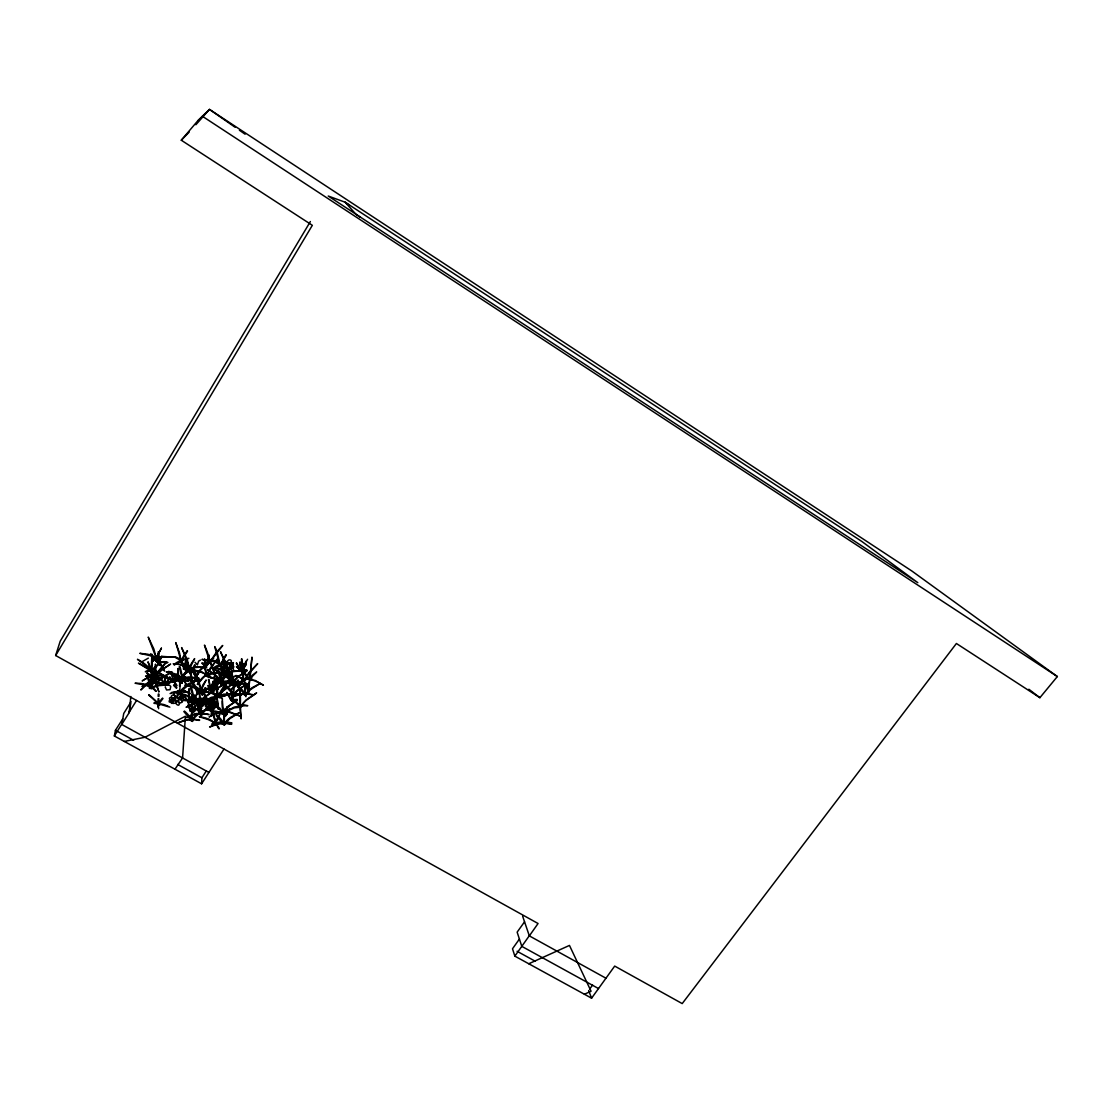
<?xml version="1.0" encoding="UTF-8"?>
<svg xmlns="http://www.w3.org/2000/svg" width="1113" height="1113" viewBox="0 0 1113 1113"><rect width="100%" height="100%" fill="white"/><g stroke="black" fill="none" stroke-linecap="round" stroke-linejoin="round"><path stroke-width="1.5" d="M151.173 679.264L151.173 677.553M234.426 696.084L234.133 693.956A31.261 1.572 -85.7 0 0 233.786 694.595L231.866 701.218L226.662 692.968M151.173 676.008L151.229 671.862A32.096 6.038 -27.9 0 0 150.547 670.902L145.288 671.696L149.726 670.068L151.271 672.266L156.71 672.433L166.074 676.593L158.603 672.447A21.091 7.207 39.2 0 0 154.429 671.403L151.271 672.266L148.725 668.676A21.23 4.535 34.9 0 0 144.885 664.948L137.442 659.286C144.022 662.972 152.745 668.398 151.883 676.273M238.377 680.21L238.112 686.749L237.792 685.803A42.878 14.358 -21 0 0 235.539 683.424L234.44 682.839M180.306 683.758L179.513 692.731L177.162 692.036A21.036 4.41 -25.7 0 0 173.238 692.676L170.08 693.58M203.943 697.197L203.234 705.225L200.396 702.428M222.043 669.163L222.002 671.57A24.611 1.753 89.2 0 1 221.765 678.081L221.404 682.38L218.635 678.791A20.98 4.132 35.5 0 0 214.684 675.076M152.425 656.587L152.3 661.428A24.792 2.741 89.2 0 1 151.883 667.953L151.271 672.266L159.201 663.501L152.815 668.816A31.47 10.56 -23.1 0 0 151.465 671.473L151.271 672.266L150.714 670.304A32.694 1.391 71.7 0 1 148.989 665.018L147.973 661.804L149.365 664.892A31.526 10.323 70.6 0 1 151.382 670.082L153.566 678.624L158.95 692.049L158.074 688.877A32.959 9.558 80.7 0 0 156.502 684.175L153.26 678.554L147.528 682.839A34.92 10.351 -54.4 0 0 143.41 687.041L140.822 689.977L143.647 687.361A36.145 1.711 -43.6 0 1 147.973 683.438L153.399 678.735L155.89 678.095A9.419 1.516 2.4 0 1 158.463 677.942L162.053 677.998L171.819 672.099L163.43 676.426A21.189 7.248 -24.2 0 0 159.02 679.834L156.015 683.73L153.747 683.076A21.175 4.229 -25.8 0 0 149.865 683.744L141.977 686.526C145.9 684.578 152.036 680.433 156.015 683.73L162.136 678.109L158.561 677.344A9.767 4.577 18 0 0 156.015 677.455L153.566 678.624L151.451 677.636A9.836 1.433 11.3 0 0 149.031 676.899L145.58 676.092L149.128 676.245A9.321 4.229 -4.6 0 1 151.563 676.927L153.566 678.624L159.869 670.443A35.032 0.765 -52.1 0 1 163.903 665.268L166.38 662.138L163.639 664.976A36.061 11.909 -50.5 0 0 159.396 669.915L153.566 678.624L151.229 671.862L151.855 654.138M157.907 707.2L158.004 704.599A31.874 6.525 -28.1 0 0 157.309 703.597L154.262 703.402M212.444 701.12L212.486 698.714M150.965 684.398L150.992 686.999A285.679 48.805 -50.5 0 0 151.118 688.418L151.368 688.057A31.679 2.184 -57.1 0 0 151.187 687.361L150.631 684.203A24.75 6.525 59.5 0 0 148.613 678.179L147.695 676.008M158.129 698.616L158.06 705.086L161.162 704.084A20.897 7.388 39.5 0 1 165.281 705.03L169.872 707.172M189.474 688.947L189.419 691.354A24.569 2.212 89.3 0 1 189.099 697.907L188.612 702.275L185.968 698.616A20.966 4.535 35.3 0 0 182.087 694.874L177.565 691.215M219.372 728.709C215.894 721.572 207.908 717.676 199.269 716.73L207.894 719.471A20.869 5.523 13.6 0 1 212.388 721.739L215.421 724.396L218.621 722.295A20.799 8.194 17.5 0 1 223.212 721.683L231.838 722.838L223.045 722.24L215.435 723.951A31.428 4.702 -49.1 0 0 214.934 723.13L212.193 724.285M221.32 669.08L221.404 682.38L225.716 673.782L227.678 672.043A20.897 3.909 -70.1 0 1 228.499 672.544L233.132 671.598A19.533 4.563 5 0 1 238.196 671.25L245.361 671.529L234.815 670.805L228.666 672.962L222.614 670.123L212.068 667.73L219.219 668.496A19.45 7.527 2 0 1 221.014 668.913M211.693 701.051L211.762 698.644M158.603 708.758L158.519 705.016L155.514 701.413A21.022 4.772 35 0 0 151.674 697.656L148.683 695.152M188.737 688.864L188.612 702.275L193.759 702.247L202.914 706.268L195.61 702.233A20.855 7.137 39.8 0 0 191.589 701.287L188.612 702.275L185.189 696.808L177.774 690.881M158.185 696.404L158.269 694.053M245.903 696.738L245.778 693.956A31.247 1.363 -85.7 0 0 245.389 694.554L242.662 694.317A20.883 4.744 -25.5 0 0 238.585 694.957L230.614 697.698C234.746 695.569 241.006 691.716 245.277 695.013L247.323 693.775L252.971 694.637M188.167 705.712C189.14 702.943 188.153 698.352 184.313 700.119M182.351 676.996L181.781 683.006L185.481 677.038M236.276 663.376L241.577 671.459L241.674 668.537A32.444 1.697 86.4 0 0 241.632 662.096M197.349 665.004L198.615 661.136L200.437 660.106M246.877 669.929L242.954 669.929L241.577 671.459L243.51 663.932M179.499 686.276L179.652 683.799M190.726 669.219C182.393 667.188 184.341 669.316 185.774 659.369M122.764 718.859L115.432 730.295L114.361 735.985L201.606 783.802L201.912 777.764L206.448 770.725M191.673 716.689L191.547 719.29A290.006 8.834 -80.7 0 0 191.506 720.681L191.714 720.167A31.234 2.254 -85.6 0 1 192.201 719.443L192.702 721.447M188.876 705.976L188.473 701.621L194.01 695.027M211.122 715.409L211.206 714.115A24.319 0.974 89.5 0 1 211.484 711.764L211.595 711.569A31.623 7.026 -28 0 0 210.816 710.553M211.887 724.02L213.626 722.601L215.421 724.396L215.463 723.547A30.969 9.433 -45.2 0 1 216.214 720.459L219.539 714.379M233.493 684.996L233.354 691.09A31.039 3.478 -82.9 0 0 233.549 694.262C236.123 692.203 243.455 685.566 248.756 683.424L240.547 687.737A20.938 7.638 -23.6 0 0 236.346 691.159L233.647 695.069L231.087 694.373A20.91 4.689 -25.5 0 0 227.038 694.999L219.08 697.74C223.838 693.566 230.864 694.22 235.344 694.136A24.416 5.579 31.3 0 1 239.281 694.637L240.923 695.11M151.716 679.459L151.813 677.789M223.922 714.379L223.755 720.528A30.9 3.353 -83 0 0 223.922 723.77L224.005 724.605L226.134 723.241L231.866 723.965M220.652 686.011L220.736 684.69A24.416 1.113 89.5 0 1 221.056 682.199L226.329 682.492L235.386 686.582L228.165 682.492A20.883 6.734 40 0 0 224.242 681.49L221.779 681.921L221.278 683.34L218.218 680.794A21.022 5.078 14.1 0 0 213.668 678.568L204.987 675.786L215.477 678.582L221.278 683.34L227.219 681.559L237.737 682.227L229.083 680.919A20.952 7.791 17.9 0 0 224.478 681.393L221.278 683.34L219.845 681.713L217.633 683.299M201.022 704.682L200.785 710.831A30.997 2.963 -83 0 0 200.869 714.059L200.952 714.88L206.768 709.12M191.686 710.428L191.408 716.591A30.997 2.81 -83 0 0 191.478 719.833L191.408 720.848A176.981 27.797 -59.5 0 1 191.798 715.854M211.832 715.659L211.985 711.708L210.872 710.511M159.242 658.91L158.463 663.473L159.994 658.576M221.362 686.276C222.614 682.895 220.931 678.916 216.826 680.391M212.068 709.44L211.79 712.07L214.656 711.054A20.771 7.026 40.1 0 1 218.593 711.958L225.814 715.937C221.974 711.722 213.139 713.099 211.08 710.177M224.548 709.579L226.329 715.005L226.134 713.683M212.778 703.722L222.85 712.32L228.875 712.181L239.935 716.021L229.361 711.694L218.997 711.944A19.269 6.483 -39.5 0 0 214.837 713.503L209.105 716.995C214.837 712.334 222.99 714.24 226.941 708.007A19.45 3.784 -34.5 0 1 231.309 704.473L237.319 700.355L227.956 706.324L223.115 711.583L226.329 715.005L227.97 710.623M131.084 701.705L123.752 713.419L121.748 724.466L129.219 712.57L130.819 696.474M152.676 682.464L152.258 683.549L149.796 680.892M245.236 682.979L244.93 691.048A31.025 3.673 -82.9 0 0 245.152 694.22L245.277 695.013L246.919 694.081A24.403 5.509 31.4 0 1 250.801 694.582L252.442 695.055M226.885 706.922L226.329 715.005L229.654 708.828M237.25 686.137L245.277 695.013L245.528 683.883M212.068 711.583L215.922 724.048A24.236 1.976 69.2 0 1 217.383 726.163L218.704 728.709M238.057 683.479L238.112 686.749L241.187 684.133M223.323 712.139L226.329 715.005L227.525 706.811M225.702 686.178L233.647 695.069L234.05 684.954M184.702 663.96L183.951 669.303M217.745 704.098L211.79 712.07L211.915 711.249A31.011 11.394 -22.9 0 1 213.07 708.494L217.55 703.806M174.143 656.823L179.722 659.926A32.166 7.638 11.5 0 1 180.932 661.623L184.257 668.621M204.597 697.086L203.234 705.225L200.284 701.858L186.094 707.284L191.826 703.778A19.338 6.288 -39.6 0 1 195.958 702.192L203.289 701.524L210.009 702.999M153.33 675.605L152.258 683.549L154.443 678.958M129.219 712.57L130.819 703.263M236.526 662.75L241.577 671.459L243.83 664.433M190.81 671.57L190.587 673.184L188.528 669.623M186.483 659.703L189.697 668.704L186.01 671.779L188.807 668.078A20.966 3.506 -70.1 0 1 189.516 668.579L196.013 666.854L206.698 667.577L199.464 667.299A19.644 4.563 4.7 0 0 194.302 667.633L189.655 668.983L185.37 665.964A19.561 7.527 1.5 0 0 180.362 664.531L173.197 663.765C184.786 664.294 194.358 669.789 197.641 681.365L193.078 671.821L189.655 668.983L187.234 659.48L181.6 647.585L186.483 659.703L184.619 668.593M153.608 677.414L153.997 675.494M224.979 708.981L226.329 715.005L229.57 708.466M239.072 668.078L242.175 672.071M179.04 659.272L184.577 668.649L187.707 663.153M231.24 673.101L230.321 679.486L225.786 672.767M226.329 715.005L228.346 710.247M209.327 655.251L206.628 665.699L202.023 663.487M231.671 673.504L230.321 679.486L230.071 678.36A43.129 14.427 20 0 0 228.082 674.575L225.897 672.043M208.688 655.265L206.628 665.699L205.613 664.155A32.694 9.878 -25.9 0 0 201.954 662.861M156.39 691.187L153.594 688.474L151.104 688.377L157.768 685.733L168.717 684.829L159.604 684.815A21.133 8.167 7.4 0 0 154.679 685.984L151.062 688.46L151.257 687.597A31.289 7.151 -53.7 0 1 152.008 684.495L156.084 677.191M212.806 711.402L213.487 713.697A24.444 4.855 68.7 0 1 214.99 720.014L215.421 724.396L219.845 714.574M200.91 713.614L200.952 714.88L202.775 713.864A24.403 6.024 31.1 0 1 206.823 714.282L208.507 714.727M238.725 683.716L238.112 686.749L234.746 683.465M522.637 916.208L529.343 935.88L538.066 923.512L55.65 655.515L60.199 641.213L310.374 221.529M181.948 681.935L182.017 681.713A42.224 0.737 -80.8 0 0 182.949 676.885M245.528 696.001C244.304 692.634 245.89 695.263 247.921 691.103A20.924 7.68 -23.5 0 1 252.095 687.695L260.289 683.382L250.856 689.364L245.277 695.013L243.51 691.465A24.611 8.25 29.5 0 0 239.462 687.041L237.765 685.552M223.115 711.583L222.85 712.32L219.859 708.132L213.181 703.166M229.668 668.621C226.509 674.478 236.137 678.151 236.193 685.26L229.292 673.212L224.256 669.929A19.45 7.527 2 0 0 222.711 669.4M183.812 664.266L184.549 668.621L187.944 663.751M206.462 708.578A20.952 7.68 -24.1 0 0 203.762 710.901L200.952 714.88L198.517 714.101A20.938 4.716 -25.8 0 0 194.552 714.685L186.664 717.384C190.657 715.353 196.945 711.402 200.952 714.88L203.164 713.558L209.035 714.323M152.022 682.408L152.105 682.199A42.503 0.932 -85.1 0 1 152.258 682.895L156.196 677.567M151.187 688.391L148.363 686.304A21.217 5.356 4.4 0 0 143.883 684.745L135.049 683.243C140.488 683.285 147.918 683.354 151.173 688.418L154.93 679.18M241.549 671.181L243.538 670.151L246.641 670.429M191.255 670.777L194.678 664.851M233.869 693.482L231.866 701.218L233.271 699.576L237.222 699.423M230.711 667.967L229.834 669.943A21.203 1.433 -61.8 0 0 228.861 672.377L225.341 663.696M205.015 667.772L206.656 665.045L204.778 666.77M232.158 664.99L233.438 662.611L232.283 663.904M247.559 659.258L246.46 661.372A32.43 4.855 -55.9 0 0 243.984 666.979L243.191 669.595L239.977 665.115M177.106 674.589L173.378 682.297L170.484 679.737A21.147 5.217 13.7 0 0 166.032 677.525L162.526 676.189M226.217 685.594L227.901 687.083A24.625 8.334 29.4 0 1 231.921 691.507L233.647 695.069L235.747 693.816L241.451 694.693M149.295 688.21C150.728 685.427 150.798 688.919 152.272 688.126A24.5 3.645 60.6 0 1 154.679 690.171L155.681 691.298M203.234 703.986L203.234 705.225L201.634 699.868M198.545 691.02L197.53 693.079L201.23 689.963L184.814 685.149L191.951 685.914A19.464 7.694 1.5 0 1 196.945 687.375L203.832 692.049L209.077 702.54L201.105 690.032A20.883 3.687 -70.2 0 0 200.354 689.476L198.545 691.02L193.899 700.8L190.935 698.185A21.036 5.342 13.8 0 0 186.455 695.931L177.816 693.149C183.548 693.983 190.796 695.375 193.899 700.8L200.02 698.908L210.607 699.521L201.884 698.254A20.952 8.055 17.5 0 0 197.21 698.783L193.899 700.8L192.632 699.075L190.518 700.592M55.65 655.515L312.336 225.313L181.28 140.224L197.697 120.886L209.481 109.408L911.867 571.011L1057.35 676.551L1039.89 697.698L956.401 643.495L682.213 1003.592L614.696 966.084L591.587 998.18L514.846 956.137L512.509 948.763L519.409 939.066M225.772 673.657L224.743 675.716C230.419 672.294 228.457 669.72 226.092 663.473M205.098 687.695L202.176 694.623L197.224 688.349M187.054 669.845L182.295 679.403L179.36 676.857A21.147 5.162 13.7 0 0 174.88 674.645L166.199 671.849C171.792 672.753 179.402 674.005 182.295 679.403L188.5 677.636L199.171 678.332L190.393 676.996A21.064 7.902 17.3 0 0 185.662 677.469L182.295 679.403L180.682 677.859L178.247 680.293L173.656 681.073L164.71 685.205L170.442 681.671A19.436 6.01 -39.4 0 1 174.546 680.029L181.92 679.361L188.737 680.947M184.563 668.565L187.819 668.454M181.308 681.879L181.433 681.671A42.391 1.614 -85.2 0 1 181.725 682.352L185.37 676.662M114.361 735.985L121.623 724.396L208.91 772.45M129.038 712.459L136.565 700.467M176.591 674.255L174.365 678.485A31.261 8.598 -44.7 0 0 173.475 681.476L173.378 682.297C165.92 671.89 151.479 674.728 142.172 680.933L147.904 677.372A19.519 5.857 -39.5 0 1 151.98 675.716L160.453 675.702L171.764 679.264M205.613 687.959L204.639 689.476A42.141 8.083 -43 0 0 202.538 693.552L202.176 694.623L201.926 693.816A42.753 10.587 -47.7 0 0 200.27 692.272L198.545 692.119M201.606 783.802L223.991 749.035M183.2 679.598L181.781 683.006L179.096 680.363M226.37 655.181L225.076 657.143A24.695 3.158 -53.3 0 0 221.877 662.513L220.179 666.131L218.551 665.31A24.639 5.899 -52.8 0 0 215.324 666.645L214.016 667.522M199.102 672.6L197.794 674.575A24.695 2.991 -53.4 0 0 194.511 679.987L192.424 683.132A31.971 7.93 11.5 0 0 191.339 681.379L185.732 678.22M209.606 704.32L208.715 705.67L209.773 704.446M162.081 656.573L158.324 663.39L150.227 654.486M225.897 654.694C221.417 661.929 221.264 666.534 213.028 669.15M187.554 651.175L186.247 653.136A24.792 2.713 -53.3 0 0 182.908 658.506C182.115 663.223 177.287 661.651 174.282 665.198M198.629 672.127L192.73 683.66L188.528 684.704M174.978 769.208L182.574 757.953L185.412 716.202L144.996 737.265L124.294 741.439M183.562 679.208L181.781 683.006L178.984 679.793M187.081 650.688C185.815 654.027 178.692 660.524 182.546 662.652A20.952 3.534 78.6 0 1 184.118 665.491L186.539 672.822L184.048 666.896L182.351 665.755M161.635 656.086L158.324 663.39L161.399 662.207L167.548 662.805M514.846 956.137L529.245 935.824L605.959 978.216M169.649 676.941L165.35 685.385L160.689 679.167M195.22 665.129L193.147 668.148A42.322 7.582 -42.9 0 0 190.977 672.141L190.587 673.184L190.365 672.405A42.92 10.128 -47.6 0 0 188.751 670.958L187.054 670.861M206.656 698.755L203.136 704.543A42.238 2.143 -85.2 0 0 202.747 703.75L202.58 703.931M589.612 989.193L592.561 985.088M170.192 677.233L168.049 680.28A42.364 7.388 -43.1 0 0 165.767 684.328L165.35 685.385L165.155 684.578A42.99 9.892 -47.7 0 0 163.667 683.076L162.025 682.951M203.192 691.145L202.176 694.623L206.114 690.491M206.754 699.117L203.234 705.225L202.065 699.27M205.07 700.926L203.234 705.225L205.488 700.508M191.7 669.887L190.587 673.184L187.471 667.8M203.846 691.09L202.176 694.623L198.977 689.114M195.874 124.739L209.481 109.408L235.121 127.272M149.768 688.53L151.187 687.361L151.173 688.418L146.972 676.287M166.672 681.977L165.35 685.385L169.593 681.295M154.554 679.389L152.258 683.549L149.685 680.321M154.944 678.972L152.258 683.549L151.048 678.318M213.919 684.356L210.649 690.046L210.051 689.017A32.249 5.231 -64.9 0 0 208.117 689.559M198.879 690.227L194.803 696.933A31.136 9.015 -44.8 0 0 193.982 699.966L198.044 705.392M226.05 672.892L222.071 679.542A31.136 9.141 -44.5 0 0 221.32 682.519L225.146 688.126M187.387 668.955L183.242 675.605A31.275 8.681 -44.7 0 0 182.379 678.582L186.581 684.245M213.988 683.799C210.83 686.387 212.054 690.13 208.521 690.032M192.368 669.817L190.587 673.184L189.836 671.612L187.596 671.32M181.28 140.224L189.196 132.099M162.901 698.561L158.06 705.086L155.862 700.856L148.975 694.693M213.07 700.87L220.43 695.444L235.636 694.136M241.618 681.212L238.112 686.749L234.982 680.349M246.237 664.391C243.316 668.203 243.719 669.233 239.281 670.165M226.551 675.271L221.404 682.38L216.52 675.716L207.282 669.456L214.684 675.076M197.697 120.886L205.738 113.123M156.182 682.603L156.015 683.73L158.046 682.839A24.681 6.038 30.6 0 1 162.303 683.396L165.907 684.509M246.376 663.821L243.191 669.595L242.397 668.565A32.305 6.483 -59 0 0 239.963 668.996L238.905 669.65M168.341 671.807C172.752 676.607 180.028 677.525 180.097 683.869L178.692 680.168L179.847 679.222M241.911 681.657L240.77 682.714A41.946 11.367 -16.5 0 0 238.46 685.831L238.112 686.749L235.386 679.946M190.281 701.385L193.495 699.618A31.595 4.229 -48.7 0 1 193.94 700.369L190.713 688.043M217.397 684.092L220.75 682.241A31.581 4.396 -48.6 0 1 221.278 682.923L217.911 670.68M162.568 698.074L159.549 701.538A31.234 11.005 -23.4 0 0 158.241 704.279L158.06 705.086L160.815 704.515L168.063 706.699M219.79 681.114L215.755 687.097L217.925 693.26A21.147 5.454 60.1 0 1 218.259 696.056L215.421 697.628A19.255 4.633 -60.6 0 0 212.569 700.48M226.287 674.868L222.642 678.916A31.122 11.074 -22.6 0 0 221.515 681.587L221.32 681.949A31.721 6.692 -27.7 0 0 220.388 680.989L216.325 681.1M193.745 694.623L189.989 698.741A31.15 11.144 -23.1 0 0 188.765 701.468L188.57 701.83A31.762 6.72 -28 0 0 187.735 700.8L184.577 700.62M225.494 713.628L225.689 713.461A42.113 2.685 -85.3 0 1 226.203 714.309M171.012 681.267L172.557 680.739L173.378 682.297L176.633 680.878L185.036 680.53M213.529 658.02L211.79 659.369A33.654 10.838 -18.6 0 0 207.839 663.39L206.628 665.699L203.929 659.508M219.901 680.613L217.202 683.465L215.755 687.097L214.851 685.664L218.218 696.766L220.179 696.07L222.544 699.214L218.774 696.042A20.785 2.783 52.4 0 0 218.231 696.432L211.178 693.149L199.004 690.408L211.4 692.397L216.103 694.512L218.218 696.766L223.63 694.15L235.706 693.969M213.571 658.479L211.818 659.814A32.541 8.069 -23 0 0 207.853 663.64L204.249 666.77A36.006 2.254 -43.6 0 0 199.853 670.722L197.001 673.351L199.617 670.388A34.809 10.991 -54.1 0 1 203.804 666.172L209.717 661.845L212.778 667.508A32.945 8.487 80.6 0 1 214.253 672.238L215.101 675.424L213.891 672.322A31.762 1.238 67.9 0 1 212.11 667.661L207.811 653.373A31.512 9.28 70.7 0 0 205.822 648.183L204.458 645.081L205.446 648.309A32.667 2.463 71.8 0 0 207.143 653.595L210.051 661.901L206.628 665.699L204.416 658.979M185.857 686.512L188.431 684.328M175.228 663.557L176.494 662.666A24.736 5.495 -52.8 0 1 179.596 661.331L181.071 662.124L183.506 659.786L187.972 658.548M188.695 684.801L179.513 692.731L176.87 691.451L171.402 692.509M167.813 681.587L165.35 685.385L164.515 682.7L160.954 678.568M186.803 684.898L188.083 684.05A24.639 5.746 -52.9 0 1 191.213 682.784L194.135 684.092A20.855 3.436 78.7 0 1 195.665 686.846L198.044 694.081L192.73 683.66L191.533 678.666A20.952 0.918 73.6 0 0 190.017 673.087L187.374 664.085L191.241 674.756L192.73 683.66L195.081 681.212L199.491 679.918M212.11 687.5L216.52 686.192L218.454 688.78M211.748 686.985L212.764 686.359A32.305 6.233 -59.1 0 1 215.059 686.011L215.755 687.097L216.632 684.425A32.402 4.619 -56.1 0 1 219.219 678.763M205.877 690.797L202.176 694.623L201.37 692.954L199.088 692.578M194.65 669.205L190.587 673.184L189.767 667.021M180.362 678.847L181.934 678.318A31.721 3.868 -48.5 0 1 182.337 678.986L179.165 666.729M194.413 669.525L190.587 673.184L190.448 666.784M169.371 681.615L165.35 685.385L164.501 677.789M141.518 661.985L148.349 658.131M213.223 704.766L216.27 703.11L213.07 704.473M528.758 963.761L569.466 945.424L591.073 991.238L584.395 994.243M209.606 662.138L206.628 665.699L210.079 661.748M224.005 663.07L219.998 665.616A31.957 7.541 11.8 0 0 218.677 663.918L212.959 660.802M153.997 702.901L156.975 702.999L158.06 705.086L158.63 700.703A24.597 2.629 89.3 0 0 158.797 698.686M207.31 709.844L208.688 709.51M240.77 684.314L238.112 686.749L237.709 680.168M178.609 679.973L185.161 680.099M172.418 681.253L173.072 681.198A31.707 3.784 -48.6 0 1 173.433 681.879L175.172 682.631L177.092 685.678M224.896 662.819L226.704 662.527M234.982 676.078L231.852 677.205L230.321 679.486L229.222 675.869M234.843 676.593L232.631 677.135A41.807 10.727 23.6 0 0 230.586 678.777L230.321 679.486L229.167 671.682M207.575 710.331L209.717 710.219M202.761 659.369L201.912 659.411L205.376 660.218A9.794 1.28 11.7 0 1 207.839 660.941L210.051 661.901L212.249 661.414A9.363 1.405 2.8 0 1 214.753 661.275L218.301 661.345L214.865 660.677A9.725 4.41 19 0 0 212.374 660.76L210.051 661.901L207.95 660.232A9.28 4.16 -3.7 0 0 205.474 659.564L204.569 659.453M162.581 683.41L164.71 683.758L165.35 685.385L165.392 678.874M189.502 669.177L201.731 671.723L206.726 675.368L213.821 673.198L226.301 673.087L214.058 672.572L207.213 674.756A20.897 2.741 52.3 0 0 206.754 675.048L203.971 676.328A19.324 4.452 -60.4 0 0 201.119 679.236L197.265 684.481C200.785 681.504 207.505 669.344 211.164 677.998C205.849 672.489 197.446 671.334 189.433 669.386M194.956 662.249L196.681 664.071M155.625 660.412C159.674 665.018 161.246 659.981 167.826 662.332M200.27 701.844L201.397 705.92L199.797 701.872A21.119 3.353 80.9 0 0 200.062 698.992L199.366 690.7L199.728 702.54L202.858 701.955L209.578 703.43M200.41 679.709L194.483 681.1A31.094 11.589 18.5 0 0 192.966 682.979L192.73 683.66L190.086 679.459L186.65 678.054M156.029 661.066C158.575 662.263 158.922 662.736 160.022 665.31M188.904 658.34L182.894 659.647A31.275 11.367 18.3 0 0 181.322 661.456L181.071 662.124L179.903 657.185A21.05 0.974 73.5 0 0 178.414 651.606L175.757 642.563L179.638 653.275L181.071 662.124L179.207 658.604L175.061 656.656M227.636 662.318L221.821 663.64A31.108 11.186 18.8 0 0 220.388 665.449L220.179 666.131L214.698 646.611C218.635 652.427 218.204 662.221 221.473 666.631A20.897 3.075 78.7 0 1 222.405 668.315M236.986 699.924L233.09 699.952L231.866 701.218L226.913 692.342M186.121 691.883L181.836 691.493L179.513 692.731L178.497 690.825M213.877 660.649L219.331 663.932L225.216 676.76L222.906 669.456M199.185 720.459L197.488 720.028A24.389 6.163 31 0 0 193.412 719.624L191.45 720.723L191.547 719.374L192.299 721.405M231.337 724.368L229.681 723.937A24.291 5.968 31.3 0 0 225.744 723.547L224.005 724.605L221.501 723.798A20.841 4.911 -25.8 0 0 217.494 724.34L209.592 727.026C213.626 724.939 219.957 721.085 224.005 724.605L229.681 718.803L239.114 712.793L230.934 717.134A20.869 7.847 -23.9 0 0 226.732 720.598L224.005 724.605L216.172 715.562M162.623 675.563L171.903 679.125M199.714 720.055L193.801 719.318L191.464 720.681L189.864 719.415L186.358 719.471L177.343 723.116L185.217 720.431A20.952 4.73 -25.9 0 1 189.154 719.861L191.547 720.654L192.229 710.4M239.378 668.732L241.104 669.859L241.618 671.876M188.306 681.379L181.489 679.793A21.05 7.958 17.2 0 0 176.786 680.349L173.378 682.297L170.943 671.904M229.765 698.241L231.991 701.371M166.38 684.119L159.729 682.492L156.015 683.73L153.024 679.292L146.791 673.365M231.476 678.318L230.321 679.486L229.681 671.584M213.432 704.779L215.31 705.545M230.961 678.193L230.321 679.486L229.654 676.467M209.286 701.051L205.543 699.465L209.035 701.385M213.696 704.515L215.463 705.405M188.973 668.941L190.212 669.595M115.432 730.295L133.643 740.284M177.649 764.436L201.912 777.764M517.086 951.281L535.353 961.298M521.76 946.342L598.502 988.553M182.129 665.004L184.577 668.649L184.257 667.842A31.345 2.532 -78.8 0 0 183.283 668.885M524.543 921.814L517.142 932.151L521.802 946.37M190.156 693.413L182.49 689.698L189.753 693.969M229.946 697.74L232.547 701.58M168.759 671.236L175.395 676.175L178.247 680.293L182.546 676.064A19.617 3.269 -34.5 0 1 187.012 672.558L193.078 668.412L183.575 674.367L178.247 680.293L177.997 668.51L178.65 676.787A21.217 3.576 80.8 0 1 178.386 679.612L178.219 679.96A20.855 1.002 72.7 0 1 178.386 679.695L178.692 680.168M202.357 116.239L1057.35 676.551M239.406 130.249L245.11 134.214M192.048 694.609L197.975 699.562L199.728 702.54L203.929 698.241A19.519 3.576 -34.5 0 1 208.34 694.721L214.378 690.589L204.945 696.557L199.728 702.54L191.589 695.222M149.838 669.344L138.457 663.153L149.365 669.984M360.028 217.132L355.784 214.113L345.183 202.232L328.224 196.027L917.808 582.669L861.838 541.461L345.183 202.232L349.426 205.265M240.116 664.391C243.33 667.925 243.065 668.384 245.611 671.459M207.769 685.691L210.649 690.046L211.553 689.058L213.557 690.589M1028.857 689.239L1039.89 697.698M150.547 653.901L156.057 658.966L158.324 663.39L158.7 660.566A30.274 3.506 85.8 0 0 158.992 654.263M212.917 681.754L215.755 687.097L216.437 684.245A33.515 7.652 -52.5 0 1 218.885 678.429M147.264 672.836L150.7 675.758M150.965 671.222L155.597 675.967L159.994 671.723A19.7 3.102 -34.5 0 1 164.515 668.217L170.609 664.071L161.051 670.04L155.597 675.967L151.438 670.61M212.764 682.464L217.48 688.126M206.976 705.294L197.794 699.034L205.154 704.64A20.869 4.452 35.5 0 1 207.894 707.186M216.673 714.977L218.357 716.48A24.514 8.695 29.4 0 1 222.322 720.96L224.144 724.104A31.136 1.683 -85.6 0 1 224.534 723.367L224.868 724.73M184.396 711.04L186.066 712.543A24.625 8.876 28.9 0 1 189.961 717.022L191.547 720.654L197.404 714.88L206.935 708.856L198.684 713.196A20.966 7.694 -24.2 0 0 194.385 716.661L191.547 720.654L183.895 711.624M173.558 685.344L176.438 688.265M208.493 685.441L210.649 690.046L211.442 687.291A32.388 3.631 -61.8 0 1 213.71 681.393M196.417 708.898L201.105 714.393A31.234 2.101 -85.6 0 1 201.425 713.795M169.579 685.232L170.79 686.526L170.039 689.698L166.588 689.977L165.197 686.985M213.042 690.867C208.715 689.364 210.357 684.648 208.395 679.695M157.016 682.728L157.49 686.359L156.432 682.853M210.955 710.344L211.623 711.416M180.389 691.674L180.709 692.606M180.751 660.357L184.577 668.649M244.665 670.791L243.191 669.595L243.803 666.798A33.529 7.861 -52.3 0 1 246.14 661.039M196.681 703.986L196.013 702.776A24.375 2.115 69.4 0 0 194.497 700.536L193.551 696.46A24.597 5.009 68.7 0 0 192.118 690.157L191.45 687.862M223.796 686.693L223.17 685.455A24.403 1.683 69.4 0 0 221.751 683.159L220.833 679.055A24.639 4.577 68.7 0 0 219.331 672.781L218.649 670.499M185.913 684.245L184.508 681.559A24.486 2.17 69.4 0 0 182.935 679.236L181.976 675.118A24.723 5.064 68.6 0 0 180.57 668.843L179.903 666.548M178.776 690.491L179.513 692.731L181.433 691.799A24.542 5.955 30.9 0 1 185.593 692.314M225.243 661.345L220.471 651.62L224.52 661.567M179.903 692.105L179.513 692.731L182.421 688.822A21.064 7.401 -24.1 0 1 186.761 685.399M588.638 990.556L591.587 998.18M180.793 678.874L181.781 683.006L181.489 679.514M151.493 677.706L152.258 683.549L152.551 682.325A42.336 1.433 -80.8 0 0 153.232 679.222M201.175 714.087L201.453 715.047M201.815 713.878L202.01 715.089M224.311 724.688L224.478 714.337M208.938 679.278L210.649 690.046L211.22 687.124A33.501 6.692 -58.3 0 1 213.334 681.086M159.27 665.129L159.02 664.113A29.954 1.196 82.1 0 0 158.463 662.764L158.241 651.787M234.022 696.042L233.493 693.942L233.647 695.069M241.911 658.813L243.191 669.595L241.354 659.16M214.67 676.203L215.755 687.097L214.099 676.551M201.258 688.321L202.176 694.623L201.94 688.071M241.577 671.459L241.368 668.51A33.557 1.28 89.7 0 1 241.076 662.054M211.79 712.07L211.665 709.398M201.564 704.654L200.952 714.88L199.338 711.249A24.625 8.751 29 0 0 198.239 709.802M223.115 708.758L222.363 700.467C221.487 707.437 223.115 710.497 224.325 715.617L222.948 711.624A21.05 3.089 81 0 0 223.115 708.758M191.951 709.538A2.323 2.087 85.2 0 0 192.452 712.07A2.337 1.767 -36 0 0 194.803 708.341A2.337 2.268 -44.9 0 1 199.157 706.894A2.351 1.544 -11.7 0 1 198.086 708.591M192.911 708.355A2.323 2.087 85.2 0 1 194.344 708.16L194.803 708.341A2.351 1.544 -11.7 0 0 197.585 708.8M192.855 709.204A2.351 1.572 9.8 0 0 193.467 708.647A2.337 2.282 18 0 0 188.96 707.59A2.351 1.572 9.8 0 0 190.824 709.384M210.371 708.438A2.337 1.683 38.1 0 0 212.694 709.315A2.323 2.156 -80.6 0 0 210.204 705.656A2.323 1.976 63.3 0 1 210.76 701.357A2.337 1.878 -53.5 0 1 212.11 702.414M209.787 707.576A2.337 1.683 38.1 0 1 209.912 705.92L210.204 705.656A2.337 1.878 -53.5 0 0 212.082 703.889M206.489 708.675A2.323 2.156 -85 0 1 209.898 706.922A2.337 1.711 -30.4 0 1 206.893 710.205A2.323 2.156 -85 0 1 206.503 709.218M181.238 696.696A2.351 1.572 -11.1 0 0 181.544 695.583A2.351 2.282 -44.4 0 0 177.176 697.044L176.717 696.863A2.337 1.767 41.8 0 1 174.616 692.954A2.337 2.129 -78.1 0 1 176.717 696.863A2.337 2.087 85.8 0 0 174.811 700.787A2.351 1.795 -35.5 0 0 176.313 700.536M180.904 697.03A2.351 1.572 -11.1 0 1 180.473 697.308M179.986 697.517A2.351 1.572 -11.1 0 1 177.176 697.044A2.351 1.795 -35.5 0 1 177.871 698.533M172.849 700.397A2.351 2.268 -42.5 0 1 176.077 701.26L176.564 701.273A2.337 1.711 43 0 0 178.664 705.183A2.337 2.156 -74.5 0 0 176.564 701.273A2.351 1.753 -36.5 0 0 178.442 697.531A2.337 2.115 82.7 0 0 176.077 701.26A2.351 1.614 -10.8 0 1 174.532 703.235A2.351 1.614 -10.8 0 1 171.708 702.734A2.351 2.268 -42.5 0 1 172.418 700.731M245.236 694.957A177.273 31.067 -59.2 0 1 245.152 690.143M151.02 688.571A175.937 45.953 -29.2 0 1 151.66 683.758M215.421 724.34A173.238 54.774 -19.9 0 1 215.546 719.276M159.034 694.136A24.597 2.629 89.3 0 1 158.922 696.488M156.85 682.672A31.484 2.949 -85.6 0 0 156.223 683.285L154.54 680.182A24.945 8.751 28.4 0 0 152.203 677.274M175.673 684.425A24.458 2.296 69.3 0 0 174.059 682.116L173.378 682.297L173.099 678.012A24.695 5.189 68.6 0 0 171.708 671.723M179.43 689.921A31.122 2.56 -82.9 0 0 179.471 691.924L179.708 692.272A31.345 2.518 -85.6 0 1 180.236 691.632M174.087 684.732A24.778 8.667 28.7 0 1 176.897 687.737M231.977 691.702A32.277 1.892 86.5 0 1 231.977 698.213L231.866 701.218L231.685 698.199A33.39 1.099 89.7 0 1 231.434 691.66M212.374 703.458A24.5 1.878 89.3 0 1 212.193 707.673M218.273 707.618L218.259 709.19L217.049 697.308L218.273 707.618M156.168 657.546L156.168 658.52L160.982 657.199A19.77 4.508 4.5 0 1 166.24 656.893L173.531 657.185L162.721 656.42L156.168 658.52L150.366 655.71L139.821 653.331L147.013 654.096A19.7 7.457 1.1 0 1 151.98 655.515L159.034 660.315L164.571 671.056L156.057 658.117A21.05 3.13 -70 0 0 155.43 657.644L152.773 661.414L156.237 658.075L148.238 637.095L153.886 649.018L156.168 657.546M155.361 667.995C154.206 674.534 156.794 674.45 157.643 679.584L155.834 675.382A20.924 1.238 72.6 0 0 155.597 675.633L155.764 675.285A21.286 3.854 80.7 0 0 156.07 672.461L155.472 664.169L155.361 667.995M239.726 694.832L241.118 718.859L240.408 712.682A19.088 0.765 82.1 0 1 240.088 709.037C241.131 701.774 251.19 697.517 256.644 692.87L246.029 699.994L240.171 707.256L234.481 707.826L224.13 712.543L234.189 707.103L238.196 706.338L240.171 707.256L243.858 704.807L247.768 705.698L241.451 705.906A20.799 5.12 13.6 0 0 240.297 706.866L232.826 699.729L238.947 704.251A21.133 8.125 20 0 1 240.06 706.56L240.171 707.256L240.45 700.62A19.38 1.92 87.7 0 0 240.352 694.79L239.963 687.625L239.726 694.832M216.757 685.038L217.105 697.448L211.526 698.088L201.216 702.846L211.247 697.364L215.199 696.571L217.105 697.448L223.365 690.839L233.8 683.104L223.101 690.227L217.105 697.448L209.87 689.963L215.95 694.47A21.23 8.139 19.7 0 1 217.021 696.766L220.944 695.055L224.909 695.973L218.468 696.14A20.897 5.092 13.4 0 0 217.244 697.072L217.466 690.825A19.436 2.17 87.7 0 0 217.383 684.996L216.979 677.803L216.757 685.038M243.928 680.363L248.589 692.467C247.573 675.939 239.142 681.17 230.655 689.921L238.864 682.394L242.203 680.753L243.914 681.198L249.103 673.421L257.701 663.612L248.7 672.878L243.914 681.198L240.895 678.067L235.886 675.466L242.481 678.554A21.244 8.208 5.9 0 1 243.761 680.558L244.067 680.808A20.938 5.05 0.2 0 1 245.333 679.64L251.969 678.123L246.905 678.318L243.914 681.198L239.865 662.026L241.883 668.983A19.478 3.283 74.9 0 1 243.149 674.659L243.928 680.363M231.88 672.614L232.506 682.659L234.69 681.726L238.989 682.227L249.562 686.693C239.615 680.766 228.137 680.961 218.621 687.556L224.409 684.022A19.324 6.344 -39.2 0 1 228.596 682.394L232.506 682.659L236.582 678.429A19.505 3.603 -34.3 0 1 240.951 674.937L246.989 670.805L237.598 676.76L232.506 682.659L225.953 676.69L215.073 669.901C222.572 673.866 233.507 677.914 233.911 686.206L232.603 681.977A21.147 2.936 80.8 0 0 232.742 679.167L231.977 670.902L231.88 672.614M156.975 674.784L156.015 683.73L155.987 682.937A31.261 2.156 -82.9 0 1 156.015 679.779L156.738 670.902L156.975 674.784M248.38 691.702L248.352 693.58L251.969 657.115L249.841 680.029L254.974 680.321L263.419 685.177L257.409 682.032A19.227 3.631 31.7 0 0 253.277 680.377L249.535 679.904L248.38 691.702M201.286 689.754L201.244 690.45L205.822 689.017A19.533 4.758 4.8 0 1 210.941 688.641L218.134 688.891L207.519 688.224L201.244 690.45L193.189 669.066L197.961 678.777L201.467 689.865A21.189 1.238 -61.9 0 1 202.51 687.389L206.169 680.015L202.803 685.038L201.286 689.754M206.768 674.673L206.726 675.368L209.912 669.901A19.561 1.739 -55 0 1 213.084 665.073L217.313 659.119L210.357 667.953L206.726 675.368L203.401 664.336L206.475 671.918A21.258 5.468 59.9 0 1 206.768 674.673M189.697 668.301L189.878 668.398A21.272 1.002 -61.8 0 1 190.949 665.964L194.664 658.632L191.269 663.64L189.697 668.301M156.237 657.839L161.399 648.183L156.237 657.839M249.924 679.361L236.401 666.715L242.314 671A19.519 6.553 35.9 0 1 246.404 674.895L250.022 679.528A20.938 3.687 -39.1 0 1 251.232 677.525L256.7 671.96L252.136 675.382L249.924 679.361M199.853 701.844L199.686 702.192A20.757 0.835 72.7 0 1 199.797 701.872M218.385 695.959L218.218 696.766L221.348 691.243A19.478 1.962 -55.1 0 1 224.492 686.415L228.708 680.488L221.793 689.309L218.385 695.959M210.274 661.247L210.051 661.901L216.214 653.762A34.934 1.433 -52.1 0 1 220.249 648.601L222.739 645.457L219.998 648.309A35.964 12.493 -50 0 0 215.755 653.234L210.274 661.247M243.093 678.972L242.397 679.417L246.516 678.707L249.618 679.514A21.147 7.193 -35.4 0 0 248.282 678.374L243.093 678.972M209.327 708.258L208.994 708.244A1.642 1.113 -12 0 1 205.947 709.287A1.642 1.586 -42.5 0 1 208.994 708.244A1.628 1.489 81.8 0 1 210.635 705.642A1.642 1.21 -37.7 0 1 209.327 708.258A1.628 1.489 -75.5 0 1 210.788 710.957A1.628 1.21 42 0 1 209.327 708.258M228.04 663.473L227.622 663.32A2.351 2.282 -4.1 0 0 222.976 663.431A2.351 1.614 -0.7 0 0 225.355 664.739A2.351 1.614 -0.7 0 0 227.622 663.32A2.337 2.226 -75.6 0 1 231.142 660.44A2.351 1.656 -26.8 0 1 228.04 663.473A2.337 1.878 55.5 0 0 228.708 667.828A2.337 2.017 -65 0 0 228.04 663.473M213.543 702.47L213.279 702.303A1.447 1.252 -69.3 0 0 212.541 699.701A1.447 1.141 48.5 0 0 213.279 702.303A1.447 1.35 -82.7 0 0 211.609 704.459A1.447 1.057 -29.5 0 0 213.543 702.47A1.447 0.946 -4.7 0 0 216.381 702.094A1.447 1.419 -22.1 0 0 213.543 702.47M191.979 708.786L191.895 708.55A1.628 1.558 80.9 0 0 189.53 706.463A1.642 1.155 28.3 0 0 191.895 708.55A1.642 1.614 -3.6 0 1 195.123 708.758A1.642 1.057 3.7 0 1 191.979 708.786A1.628 1.489 -89.2 0 0 190.059 711.221A1.642 1.21 -32.3 0 0 191.979 708.786M224.061 667.452L223.977 667.188A1.642 1.544 76.3 0 0 221.612 665.073A1.642 1.196 28.4 0 0 223.977 667.188A1.642 1.614 5 0 1 227.219 667.424A1.642 1.099 3.2 0 1 224.061 667.452A1.642 1.503 -87 0 0 222.113 669.901A1.642 1.238 -34 0 0 224.061 667.452M171.444 700.23L171.43 700.007A1.447 1.35 -85.7 0 0 169.76 697.781A1.461 1.057 36.5 0 0 171.43 700.007A1.461 1.433 16 0 1 174.198 700.745A1.461 0.946 11.9 0 1 171.444 700.23A1.447 1.35 -75.3 0 0 169.301 702.011A1.461 1.057 -24.2 0 0 171.444 700.23M231.518 668.44L231.518 668.106A1.447 1.377 -76.4 0 1 233.674 666.325A1.461 1.03 -27.1 0 1 231.518 668.106A1.461 1.419 29.6 0 0 228.749 667.689A1.461 1.002 10.4 0 0 231.518 668.44A1.447 1.35 -86.9 0 1 233.16 670.694A1.447 1.071 37.1 0 1 231.518 668.44M199.422 709.76L199.422 709.426A1.447 1.363 -79.4 0 1 201.564 707.659A1.447 1.002 -25.8 0 1 199.422 709.426A1.447 1.419 23.4 0 0 196.667 709.023A1.447 0.974 10.7 0 0 199.422 709.76A1.447 1.03 36.9 0 0 201.063 711.972A1.447 1.35 -81.8 0 0 199.422 709.76M181.822 698.477L181.809 698.143A1.447 1.363 -78.7 0 1 183.965 696.362A1.461 1.016 -25.3 0 1 181.809 698.143A1.461 1.419 20.1 0 0 179.04 697.74A1.461 0.988 11.3 0 0 181.822 698.477A1.447 1.043 37.5 0 0 183.464 700.703A1.447 1.363 -82.6 0 0 181.822 698.477M192.271 704.279A2.337 1.753 41.2 0 0 194.344 708.16A2.323 2.115 -77.7 0 0 192.271 704.279M193.259 712.195A1.628 1.433 -64.3 0 0 192.521 709.245A1.628 1.266 51.6 0 0 193.259 712.195M198.963 706.365A1.447 1.183 57.9 0 0 199.018 709.051A1.447 1.196 -58.3 0 0 198.963 706.365M213.084 708.758A1.628 1.614 19.9 0 0 209.94 708.035A1.642 1.071 9.6 0 0 213.084 708.758M210.093 701.329A1.447 1.002 16.7 0 0 212.68 702.498A1.447 1.405 49.4 0 0 210.093 701.329M207.602 707.242A2.337 1.572 0.6 0 0 209.912 705.92A2.337 2.282 -6.5 0 0 205.279 705.906A2.337 1.572 0.6 0 0 207.602 707.242M231.073 665.004A1.447 1.21 58.8 0 0 231.114 667.73A1.447 1.21 -61.2 0 0 231.073 665.004M225.327 670.889A1.642 1.433 -68 0 0 224.603 667.897A1.642 1.294 52.3 0 0 225.327 670.889M232.937 665.783A2.337 2.268 62.3 0 0 229.014 663.431A2.351 1.628 21.7 0 0 230.071 665.671A2.351 1.628 21.7 0 0 232.937 665.783M173.183 698.101A2.351 1.586 10.4 0 0 175.826 697.35A2.351 2.296 15.2 0 0 171.305 696.279A2.351 1.586 10.4 0 0 173.183 698.101M181.336 695.069A1.447 1.196 58.6 0 0 181.405 697.768A1.447 1.21 -58.1 0 0 181.336 695.069M181.948 702.025A2.351 2.309 13.7 0 0 177.44 700.967A2.351 1.53 10.6 0 0 179.318 702.734A2.351 1.53 10.6 0 0 181.948 702.025M171.903 703.416A1.447 1.238 -55.7 0 0 171.847 700.717A1.447 1.169 60.5 0 0 171.903 703.416"/></g></svg>
